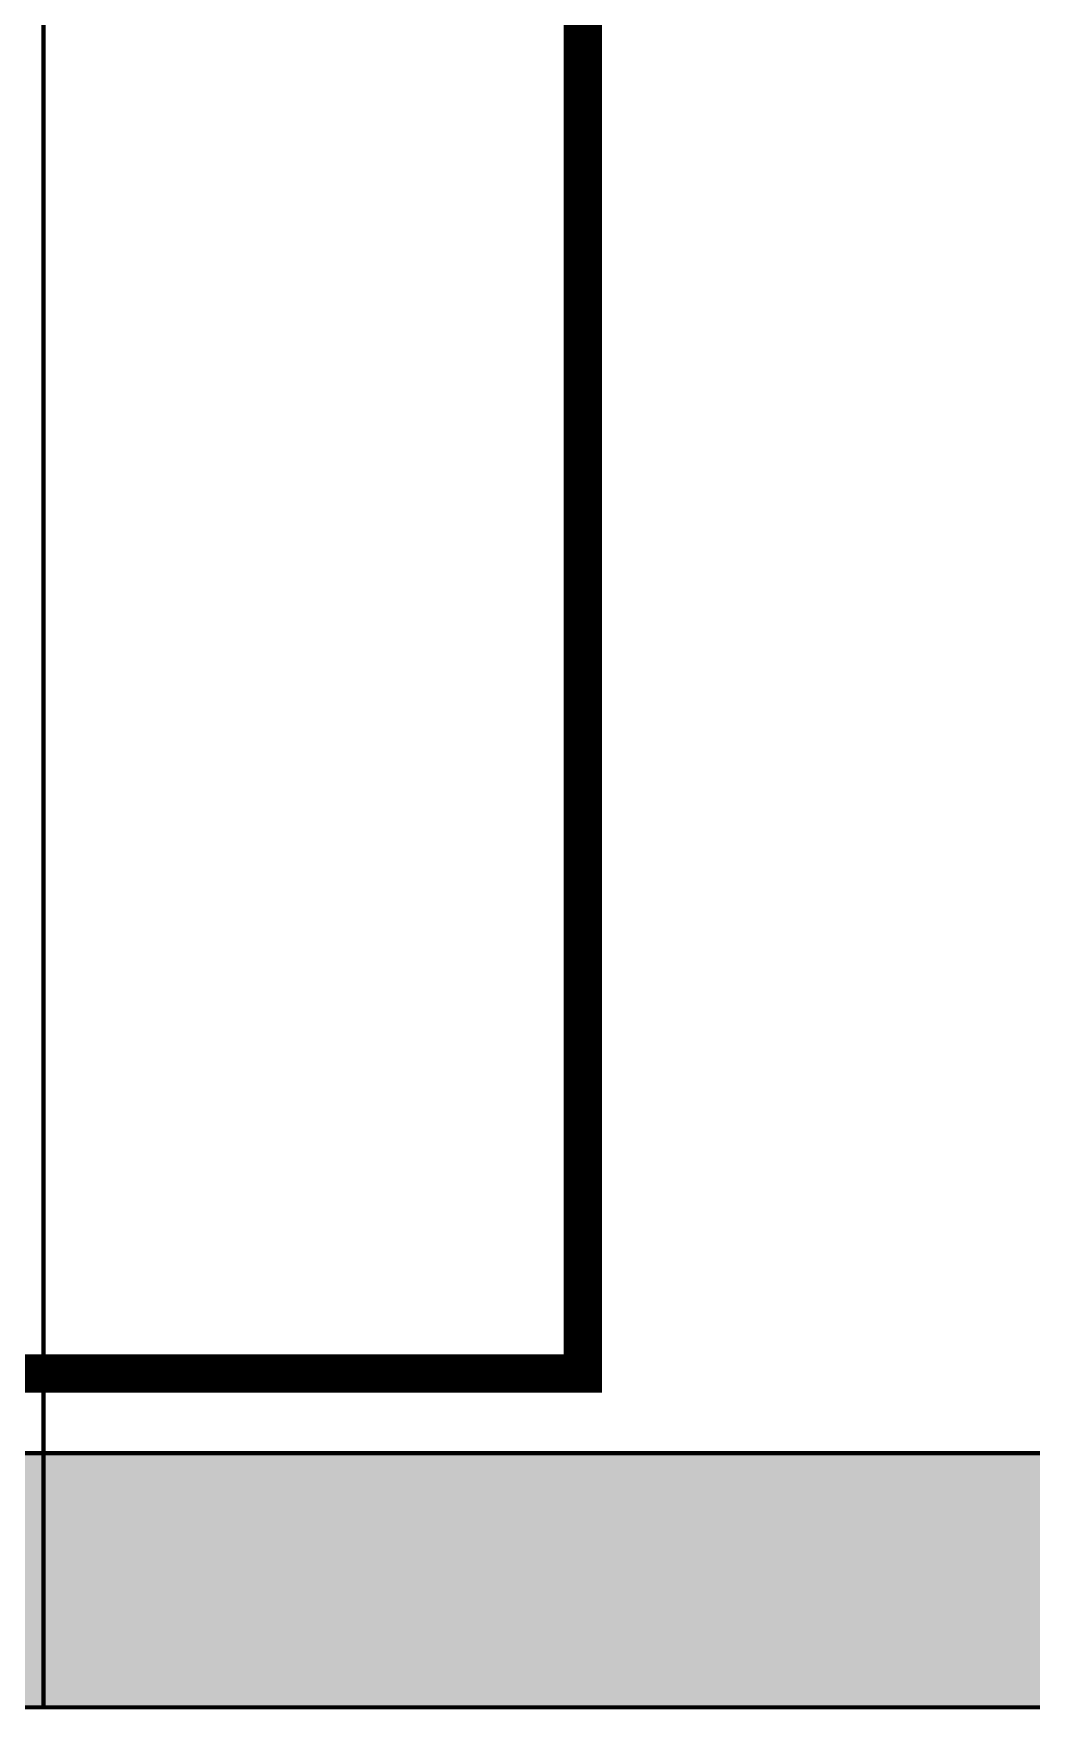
# Model space of a CAD drawing. Header units: millimetres. Extents: x -116965 to 323937, y 291661 to 566926.
# Drawn here: x -47235 to -46843, y 328240 to 328898 of the extents above; entities that cross this region are included whole.
import ezdxf

# ---------------------------------------------------------------- set-up
doc = ezdxf.new("R2010")
doc.units = ezdxf.units.MM
doc.layers.get('0').update_dxf_attribs({"lineweight": 18})
doc.layers.add('C00-00-00', color=7, linetype='Continuous')
doc.layers.add('C34-3A-40', color=7, linetype='Continuous', true_color=0x343a40)
doc.layers.add('C62-64-69', color=7, linetype='Continuous', true_color=0x626469)

msp = doc.modelspace()

# ---------------------------------------------------------------- hatches: boundary and pattern name
at = {"layer": 'C34-3A-40'}
h = msp.add_hatch(color=256, dxfattribs=at)
h.dxf.hatch_style = 2
h.paths.add_polyline_path([(-47931.388048, 328339.849361), (-47231.485758, 328339.849361), (-47231.485758, 328239.863317), (-47931.388048, 328239.863317)])
h = msp.add_hatch(color=256, dxfattribs=at)
h.dxf.hatch_style = 2
h.paths.add_polyline_path([(-47231.485758, 328339.849361), (-46831.541593, 328339.849361), (-46831.541593, 328239.863317), (-47231.485758, 328239.863317)])
at = {"layer": 'C62-64-69'}
h = msp.add_hatch(color=256, dxfattribs=at)
h.dxf.hatch_style = 2
h.paths.add_polyline_path([(-47259.481848, 328330.850618), (-47227.486318, 328330.850618), (-47227.486318, 328323.851592), (-47259.481848, 328323.851592)])
h = msp.add_hatch(color=256, dxfattribs=at)
h.dxf.hatch_style = 2
h.paths.add_polyline_path([(-47231.485758, 328330.850618), (-47199.490223, 328330.850618), (-47199.490223, 328323.851592), (-47231.485758, 328323.851592)])
h = msp.add_hatch(color=256, dxfattribs=at)
h.dxf.hatch_style = 2
h.paths.add_polyline_path([(-47199.490223, 328330.850618), (-47167.494693, 328330.850618), (-47167.494693, 328323.851592), (-47199.490223, 328323.851592)])
h = msp.add_hatch(color=256, dxfattribs=at)
h.dxf.hatch_style = 2
h.paths.add_polyline_path([(-47199.490223, 328330.850618), (-47167.494693, 328330.850618), (-47167.494693, 328323.851592), (-47199.490223, 328323.851592)])
h = msp.add_hatch(color=256, dxfattribs=at)
h.dxf.hatch_style = 2
h.paths.add_polyline_path([(-47167.494693, 328330.850618), (-47135.499158, 328330.850618), (-47135.499158, 328323.851592), (-47167.494693, 328323.851592)])
h = msp.add_hatch(color=256, dxfattribs=at)
h.dxf.hatch_style = 2
h.paths.add_polyline_path([(-47167.494693, 328330.850618), (-47135.499158, 328330.850618), (-47135.499158, 328323.851592), (-47167.494693, 328323.851592)])
h = msp.add_hatch(color=256, dxfattribs=at)
h.dxf.hatch_style = 2
h.paths.add_polyline_path([(-47135.499158, 328330.850618), (-47103.503623, 328330.850618), (-47103.503623, 328323.851592), (-47135.499158, 328323.851592)])
h = msp.add_hatch(color=256, dxfattribs=at)
h.dxf.hatch_style = 2
h.paths.add_polyline_path([(-47103.503623, 328330.850618), (-47071.508093, 328330.850618), (-47071.508093, 328323.851592), (-47103.503623, 328323.851592)])
h = msp.add_hatch(color=256, dxfattribs=at)
h.dxf.hatch_style = 2
h.paths.add_polyline_path([(-47103.503623, 328330.850618), (-47071.508093, 328330.850618), (-47071.508093, 328323.851592), (-47103.503623, 328323.851592)])
h = msp.add_hatch(color=256, dxfattribs=at)
h.dxf.hatch_style = 2
h.paths.add_polyline_path([(-47071.508093, 328330.850618), (-47039.512558, 328330.850618), (-47039.512558, 328323.851592), (-47071.508093, 328323.851592)])
h = msp.add_hatch(color=256, dxfattribs=at)
h.dxf.hatch_style = 2
h.paths.add_polyline_path([(-47071.508093, 328330.850618), (-47039.512558, 328330.850618), (-47039.512558, 328323.851592), (-47071.508093, 328323.851592)])
h = msp.add_hatch(color=256, dxfattribs=at)
h.dxf.hatch_style = 2
h.paths.add_polyline_path([(-47039.512558, 328330.850618), (-47007.517023, 328330.850618), (-47007.517023, 328323.851592), (-47039.512558, 328323.851592)])
h = msp.add_hatch(color=256, dxfattribs=at)
h.dxf.hatch_style = 2
h.paths.add_polyline_path([(-47007.517023, 328330.850618), (-46975.521493, 328330.850618), (-46975.521493, 328323.851592), (-47007.517023, 328323.851592)])
h = msp.add_hatch(color=256, dxfattribs=at)
h.dxf.hatch_style = 2
h.paths.add_polyline_path([(-47007.517023, 328330.850618), (-46975.521493, 328330.850618), (-46975.521493, 328323.851592), (-47007.517023, 328323.851592)])
h = msp.add_hatch(color=256, dxfattribs=at)
h.dxf.hatch_style = 2
h.paths.add_polyline_path([(-46975.521493, 328330.850618), (-46943.525958, 328330.850618), (-46943.525958, 328323.851592), (-46975.521493, 328323.851592)])
h = msp.add_hatch(color=256, dxfattribs=at)
h.dxf.hatch_style = 2
h.paths.add_polyline_path([(-46975.521493, 328330.850618), (-46943.525958, 328330.850618), (-46943.525958, 328323.851592), (-46975.521493, 328323.851592)])
h = msp.add_hatch(color=256, dxfattribs=at)
h.dxf.hatch_style = 2
h.paths.add_polyline_path([(-46943.525958, 328330.850618), (-46911.530423, 328330.850618), (-46911.530423, 328323.851592), (-46943.525958, 328323.851592)])
h = msp.add_hatch(color=256, dxfattribs=at)
h.dxf.hatch_style = 2
h.paths.add_polyline_path([(-46943.525958, 328330.850618), (-46911.530423, 328330.850618), (-46911.530423, 328323.851592), (-46943.525958, 328323.851592)])
h = msp.add_hatch(color=256, dxfattribs=at)
h.dxf.hatch_style = 2
h.paths.add_polyline_path([(-46911.530423, 328330.850618), (-46879.534893, 328330.850618), (-46879.534893, 328323.851592), (-46911.530423, 328323.851592)])
h = msp.add_hatch(color=256, dxfattribs=at)
h.dxf.hatch_style = 2
h.paths.add_polyline_path([(-46911.530423, 328330.850618), (-46879.534893, 328330.850618), (-46879.534893, 328323.851592), (-46911.530423, 328323.851592)])
h = msp.add_hatch(color=256, dxfattribs=at)
h.dxf.hatch_style = 2
h.paths.add_polyline_path([(-46879.534893, 328330.850618), (-46847.539358, 328330.850618), (-46847.539358, 328323.851592), (-46879.534893, 328323.851592)])
h = msp.add_hatch(color=256, dxfattribs=at)
h.dxf.hatch_style = 2
h.paths.add_polyline_path([(-47259.481848, 328323.851592), (-47227.486318, 328323.851592), (-47227.486318, 328321.851874), (-47259.481848, 328321.851874)])
h = msp.add_hatch(color=256, dxfattribs=at)
h.dxf.hatch_style = 2
h.paths.add_polyline_path([(-47259.481848, 328321.851874), (-47227.486318, 328321.851874), (-47227.486318, 328314.852848), (-47259.481848, 328314.852848)])
h = msp.add_hatch(color=256, dxfattribs=at)
h.dxf.hatch_style = 2
h.paths.add_polyline_path([(-47231.485758, 328323.851592), (-47199.490223, 328323.851592), (-47199.490223, 328321.851874), (-47231.485758, 328321.851874)])
h = msp.add_hatch(color=256, dxfattribs=at)
h.dxf.hatch_style = 2
h.paths.add_polyline_path([(-47231.485758, 328321.851874), (-47199.490223, 328321.851874), (-47199.490223, 328314.852848), (-47231.485758, 328314.852848)])
h = msp.add_hatch(color=256, dxfattribs=at)
h.dxf.hatch_style = 2
h.paths.add_polyline_path([(-47199.490223, 328323.851592), (-47167.494693, 328323.851592), (-47167.494693, 328321.851874), (-47199.490223, 328321.851874)])
h = msp.add_hatch(color=256, dxfattribs=at)
h.dxf.hatch_style = 2
h.paths.add_polyline_path([(-47199.490223, 328323.851592), (-47167.494693, 328323.851592), (-47167.494693, 328321.851874), (-47199.490223, 328321.851874)])
h = msp.add_hatch(color=256, dxfattribs=at)
h.dxf.hatch_style = 2
h.paths.add_polyline_path([(-47199.490223, 328321.851874), (-47167.494693, 328321.851874), (-47167.494693, 328314.852848), (-47199.490223, 328314.852848)])
h = msp.add_hatch(color=256, dxfattribs=at)
h.dxf.hatch_style = 2
h.paths.add_polyline_path([(-47199.490223, 328321.851874), (-47167.494693, 328321.851874), (-47167.494693, 328314.852848), (-47199.490223, 328314.852848)])
h = msp.add_hatch(color=256, dxfattribs=at)
h.dxf.hatch_style = 2
h.paths.add_polyline_path([(-47167.494693, 328323.851592), (-47135.499158, 328323.851592), (-47135.499158, 328321.851874), (-47167.494693, 328321.851874)])
h = msp.add_hatch(color=256, dxfattribs=at)
h.dxf.hatch_style = 2
h.paths.add_polyline_path([(-47167.494693, 328323.851592), (-47135.499158, 328323.851592), (-47135.499158, 328321.851874), (-47167.494693, 328321.851874)])
h = msp.add_hatch(color=256, dxfattribs=at)
h.dxf.hatch_style = 2
h.paths.add_polyline_path([(-47167.494693, 328321.851874), (-47135.499158, 328321.851874), (-47135.499158, 328314.852848), (-47167.494693, 328314.852848)])
h = msp.add_hatch(color=256, dxfattribs=at)
h.dxf.hatch_style = 2
h.paths.add_polyline_path([(-47167.494693, 328321.851874), (-47135.499158, 328321.851874), (-47135.499158, 328314.852848), (-47167.494693, 328314.852848)])
h = msp.add_hatch(color=256, dxfattribs=at)
h.dxf.hatch_style = 2
h.paths.add_polyline_path([(-47135.499158, 328323.851592), (-47103.503623, 328323.851592), (-47103.503623, 328321.851874), (-47135.499158, 328321.851874)])
h = msp.add_hatch(color=256, dxfattribs=at)
h.dxf.hatch_style = 2
h.paths.add_polyline_path([(-47135.499158, 328321.851874), (-47103.503623, 328321.851874), (-47103.503623, 328314.852848), (-47135.499158, 328314.852848)])
h = msp.add_hatch(color=256, dxfattribs=at)
h.dxf.hatch_style = 2
h.paths.add_polyline_path([(-47103.503623, 328323.851592), (-47071.508093, 328323.851592), (-47071.508093, 328321.851874), (-47103.503623, 328321.851874)])
h = msp.add_hatch(color=256, dxfattribs=at)
h.dxf.hatch_style = 2
h.paths.add_polyline_path([(-47103.503623, 328323.851592), (-47071.508093, 328323.851592), (-47071.508093, 328321.851874), (-47103.503623, 328321.851874)])
h = msp.add_hatch(color=256, dxfattribs=at)
h.dxf.hatch_style = 2
h.paths.add_polyline_path([(-47103.503623, 328321.851874), (-47071.508093, 328321.851874), (-47071.508093, 328314.852848), (-47103.503623, 328314.852848)])
h = msp.add_hatch(color=256, dxfattribs=at)
h.dxf.hatch_style = 2
h.paths.add_polyline_path([(-47103.503623, 328321.851874), (-47071.508093, 328321.851874), (-47071.508093, 328314.852848), (-47103.503623, 328314.852848)])
h = msp.add_hatch(color=256, dxfattribs=at)
h.dxf.hatch_style = 2
h.paths.add_polyline_path([(-47071.508093, 328323.851592), (-47039.512558, 328323.851592), (-47039.512558, 328321.851874), (-47071.508093, 328321.851874)])
h = msp.add_hatch(color=256, dxfattribs=at)
h.dxf.hatch_style = 2
h.paths.add_polyline_path([(-47071.508093, 328323.851592), (-47039.512558, 328323.851592), (-47039.512558, 328321.851874), (-47071.508093, 328321.851874)])
h = msp.add_hatch(color=256, dxfattribs=at)
h.dxf.hatch_style = 2
h.paths.add_polyline_path([(-47071.508093, 328321.851874), (-47039.512558, 328321.851874), (-47039.512558, 328314.852848), (-47071.508093, 328314.852848)])
h = msp.add_hatch(color=256, dxfattribs=at)
h.dxf.hatch_style = 2
h.paths.add_polyline_path([(-47071.508093, 328321.851874), (-47039.512558, 328321.851874), (-47039.512558, 328314.852848), (-47071.508093, 328314.852848)])
h = msp.add_hatch(color=256, dxfattribs=at)
h.dxf.hatch_style = 2
h.paths.add_polyline_path([(-47039.512558, 328323.851592), (-47007.517023, 328323.851592), (-47007.517023, 328321.851874), (-47039.512558, 328321.851874)])
h = msp.add_hatch(color=256, dxfattribs=at)
h.dxf.hatch_style = 2
h.paths.add_polyline_path([(-47039.512558, 328321.851874), (-47007.517023, 328321.851874), (-47007.517023, 328314.852848), (-47039.512558, 328314.852848)])
h = msp.add_hatch(color=256, dxfattribs=at)
h.dxf.hatch_style = 2
h.paths.add_polyline_path([(-47007.517023, 328323.851592), (-46975.521493, 328323.851592), (-46975.521493, 328321.851874), (-47007.517023, 328321.851874)])
h = msp.add_hatch(color=256, dxfattribs=at)
h.dxf.hatch_style = 2
h.paths.add_polyline_path([(-47007.517023, 328323.851592), (-46975.521493, 328323.851592), (-46975.521493, 328321.851874), (-47007.517023, 328321.851874)])
h = msp.add_hatch(color=256, dxfattribs=at)
h.dxf.hatch_style = 2
h.paths.add_polyline_path([(-47007.517023, 328321.851874), (-46975.521493, 328321.851874), (-46975.521493, 328314.852848), (-47007.517023, 328314.852848)])
h = msp.add_hatch(color=256, dxfattribs=at)
h.dxf.hatch_style = 2
h.paths.add_polyline_path([(-47007.517023, 328321.851874), (-46975.521493, 328321.851874), (-46975.521493, 328314.852848), (-47007.517023, 328314.852848)])
h = msp.add_hatch(color=256, dxfattribs=at)
h.dxf.hatch_style = 2
h.paths.add_polyline_path([(-46975.521493, 328323.851592), (-46943.525958, 328323.851592), (-46943.525958, 328321.851874), (-46975.521493, 328321.851874)])
h = msp.add_hatch(color=256, dxfattribs=at)
h.dxf.hatch_style = 2
h.paths.add_polyline_path([(-46975.521493, 328323.851592), (-46943.525958, 328323.851592), (-46943.525958, 328321.851874), (-46975.521493, 328321.851874)])
h = msp.add_hatch(color=256, dxfattribs=at)
h.dxf.hatch_style = 2
h.paths.add_polyline_path([(-46975.521493, 328321.851874), (-46943.525958, 328321.851874), (-46943.525958, 328314.852848), (-46975.521493, 328314.852848)])
h = msp.add_hatch(color=256, dxfattribs=at)
h.dxf.hatch_style = 2
h.paths.add_polyline_path([(-46975.521493, 328321.851874), (-46943.525958, 328321.851874), (-46943.525958, 328314.852848), (-46975.521493, 328314.852848)])
h = msp.add_hatch(color=256, dxfattribs=at)
h.dxf.hatch_style = 2
h.paths.add_polyline_path([(-46943.525958, 328323.851592), (-46911.530423, 328323.851592), (-46911.530423, 328321.851874), (-46943.525958, 328321.851874)])
h = msp.add_hatch(color=256, dxfattribs=at)
h.dxf.hatch_style = 2
h.paths.add_polyline_path([(-46943.525958, 328323.851592), (-46911.530423, 328323.851592), (-46911.530423, 328321.851874), (-46943.525958, 328321.851874)])
h = msp.add_hatch(color=256, dxfattribs=at)
h.dxf.hatch_style = 2
h.paths.add_polyline_path([(-46943.525958, 328321.851874), (-46911.530423, 328321.851874), (-46911.530423, 328314.852848), (-46943.525958, 328314.852848)])
h = msp.add_hatch(color=256, dxfattribs=at)
h.dxf.hatch_style = 2
h.paths.add_polyline_path([(-46943.525958, 328321.851874), (-46911.530423, 328321.851874), (-46911.530423, 328314.852848), (-46943.525958, 328314.852848)])
h = msp.add_hatch(color=256, dxfattribs=at)
h.dxf.hatch_style = 2
h.paths.add_polyline_path([(-46911.530423, 328323.851592), (-46879.534893, 328323.851592), (-46879.534893, 328321.851874), (-46911.530423, 328321.851874)])
h = msp.add_hatch(color=256, dxfattribs=at)
h.dxf.hatch_style = 2
h.paths.add_polyline_path([(-46911.530423, 328323.851592), (-46879.534893, 328323.851592), (-46879.534893, 328321.851874), (-46911.530423, 328321.851874)])
h = msp.add_hatch(color=256, dxfattribs=at)
h.dxf.hatch_style = 2
h.paths.add_polyline_path([(-46911.530423, 328321.851874), (-46879.534893, 328321.851874), (-46879.534893, 328314.852848), (-46911.530423, 328314.852848)])
h = msp.add_hatch(color=256, dxfattribs=at)
h.dxf.hatch_style = 2
h.paths.add_polyline_path([(-46911.530423, 328321.851874), (-46879.534893, 328321.851874), (-46879.534893, 328314.852848), (-46911.530423, 328314.852848)])
h = msp.add_hatch(color=256, dxfattribs=at)
h.dxf.hatch_style = 2
h.paths.add_polyline_path([(-46879.534893, 328323.851592), (-46847.539358, 328323.851592), (-46847.539358, 328321.851874), (-46879.534893, 328321.851874)])
h = msp.add_hatch(color=256, dxfattribs=at)
h.dxf.hatch_style = 2
h.paths.add_polyline_path([(-46879.534893, 328321.851874), (-46847.539358, 328321.851874), (-46847.539358, 328314.852848), (-46879.534893, 328314.852848)])
h = msp.add_hatch(color=256, dxfattribs=at)
h.dxf.hatch_style = 2
h.paths.add_polyline_path([(-47259.481848, 328314.852848), (-47227.486318, 328314.852848), (-47227.486318, 328312.85313), (-47259.481848, 328312.85313)])
h = msp.add_hatch(color=256, dxfattribs=at)
h.dxf.hatch_style = 2
h.paths.add_polyline_path([(-47259.481848, 328312.85313), (-47227.486318, 328312.85313), (-47227.486318, 328305.854105), (-47259.481848, 328305.854105)])
h = msp.add_hatch(color=256, dxfattribs=at)
h.dxf.hatch_style = 2
h.paths.add_polyline_path([(-47231.485758, 328314.852848), (-47199.490223, 328314.852848), (-47199.490223, 328312.85313), (-47231.485758, 328312.85313)])
h = msp.add_hatch(color=256, dxfattribs=at)
h.dxf.hatch_style = 2
h.paths.add_polyline_path([(-47231.485758, 328312.85313), (-47199.490223, 328312.85313), (-47199.490223, 328305.854105), (-47231.485758, 328305.854105)])
h = msp.add_hatch(color=256, dxfattribs=at)
h.dxf.hatch_style = 2
h.paths.add_polyline_path([(-47199.490223, 328314.852848), (-47167.494693, 328314.852848), (-47167.494693, 328312.85313), (-47199.490223, 328312.85313)])
h = msp.add_hatch(color=256, dxfattribs=at)
h.dxf.hatch_style = 2
h.paths.add_polyline_path([(-47199.490223, 328314.852848), (-47167.494693, 328314.852848), (-47167.494693, 328312.85313), (-47199.490223, 328312.85313)])
h = msp.add_hatch(color=256, dxfattribs=at)
h.dxf.hatch_style = 2
h.paths.add_polyline_path([(-47199.490223, 328312.85313), (-47167.494693, 328312.85313), (-47167.494693, 328305.854105), (-47199.490223, 328305.854105)])
h = msp.add_hatch(color=256, dxfattribs=at)
h.dxf.hatch_style = 2
h.paths.add_polyline_path([(-47199.490223, 328312.85313), (-47167.494693, 328312.85313), (-47167.494693, 328305.854105), (-47199.490223, 328305.854105)])
h = msp.add_hatch(color=256, dxfattribs=at)
h.dxf.hatch_style = 2
h.paths.add_polyline_path([(-47167.494693, 328314.852848), (-47135.499158, 328314.852848), (-47135.499158, 328312.85313), (-47167.494693, 328312.85313)])
h = msp.add_hatch(color=256, dxfattribs=at)
h.dxf.hatch_style = 2
h.paths.add_polyline_path([(-47167.494693, 328314.852848), (-47135.499158, 328314.852848), (-47135.499158, 328312.85313), (-47167.494693, 328312.85313)])
h = msp.add_hatch(color=256, dxfattribs=at)
h.dxf.hatch_style = 2
h.paths.add_polyline_path([(-47167.494693, 328312.85313), (-47135.499158, 328312.85313), (-47135.499158, 328305.854105), (-47167.494693, 328305.854105)])
h = msp.add_hatch(color=256, dxfattribs=at)
h.dxf.hatch_style = 2
h.paths.add_polyline_path([(-47167.494693, 328312.85313), (-47135.499158, 328312.85313), (-47135.499158, 328305.854105), (-47167.494693, 328305.854105)])
h = msp.add_hatch(color=256, dxfattribs=at)
h.dxf.hatch_style = 2
h.paths.add_polyline_path([(-47135.499158, 328314.852848), (-47103.503623, 328314.852848), (-47103.503623, 328312.85313), (-47135.499158, 328312.85313)])
h = msp.add_hatch(color=256, dxfattribs=at)
h.dxf.hatch_style = 2
h.paths.add_polyline_path([(-47135.499158, 328312.85313), (-47103.503623, 328312.85313), (-47103.503623, 328305.854105), (-47135.499158, 328305.854105)])
h = msp.add_hatch(color=256, dxfattribs=at)
h.dxf.hatch_style = 2
h.paths.add_polyline_path([(-47103.503623, 328314.852848), (-47071.508093, 328314.852848), (-47071.508093, 328312.85313), (-47103.503623, 328312.85313)])
h = msp.add_hatch(color=256, dxfattribs=at)
h.dxf.hatch_style = 2
h.paths.add_polyline_path([(-47103.503623, 328314.852848), (-47071.508093, 328314.852848), (-47071.508093, 328312.85313), (-47103.503623, 328312.85313)])
h = msp.add_hatch(color=256, dxfattribs=at)
h.dxf.hatch_style = 2
h.paths.add_polyline_path([(-47103.503623, 328312.85313), (-47071.508093, 328312.85313), (-47071.508093, 328305.854105), (-47103.503623, 328305.854105)])
h = msp.add_hatch(color=256, dxfattribs=at)
h.dxf.hatch_style = 2
h.paths.add_polyline_path([(-47103.503623, 328312.85313), (-47071.508093, 328312.85313), (-47071.508093, 328305.854105), (-47103.503623, 328305.854105)])
h = msp.add_hatch(color=256, dxfattribs=at)
h.dxf.hatch_style = 2
h.paths.add_polyline_path([(-47071.508093, 328314.852848), (-47039.512558, 328314.852848), (-47039.512558, 328312.85313), (-47071.508093, 328312.85313)])
h = msp.add_hatch(color=256, dxfattribs=at)
h.dxf.hatch_style = 2
h.paths.add_polyline_path([(-47071.508093, 328314.852848), (-47039.512558, 328314.852848), (-47039.512558, 328312.85313), (-47071.508093, 328312.85313)])
h = msp.add_hatch(color=256, dxfattribs=at)
h.dxf.hatch_style = 2
h.paths.add_polyline_path([(-47071.508093, 328312.85313), (-47039.512558, 328312.85313), (-47039.512558, 328305.854105), (-47071.508093, 328305.854105)])
h = msp.add_hatch(color=256, dxfattribs=at)
h.dxf.hatch_style = 2
h.paths.add_polyline_path([(-47071.508093, 328312.85313), (-47039.512558, 328312.85313), (-47039.512558, 328305.854105), (-47071.508093, 328305.854105)])
h = msp.add_hatch(color=256, dxfattribs=at)
h.dxf.hatch_style = 2
h.paths.add_polyline_path([(-47039.512558, 328314.852848), (-47007.517023, 328314.852848), (-47007.517023, 328312.85313), (-47039.512558, 328312.85313)])
h = msp.add_hatch(color=256, dxfattribs=at)
h.dxf.hatch_style = 2
h.paths.add_polyline_path([(-47039.512558, 328312.85313), (-47007.517023, 328312.85313), (-47007.517023, 328305.854105), (-47039.512558, 328305.854105)])
h = msp.add_hatch(color=256, dxfattribs=at)
h.dxf.hatch_style = 2
h.paths.add_polyline_path([(-47007.517023, 328314.852848), (-46975.521493, 328314.852848), (-46975.521493, 328312.85313), (-47007.517023, 328312.85313)])
h = msp.add_hatch(color=256, dxfattribs=at)
h.dxf.hatch_style = 2
h.paths.add_polyline_path([(-47007.517023, 328314.852848), (-46975.521493, 328314.852848), (-46975.521493, 328312.85313), (-47007.517023, 328312.85313)])
h = msp.add_hatch(color=256, dxfattribs=at)
h.dxf.hatch_style = 2
h.paths.add_polyline_path([(-47007.517023, 328312.85313), (-46975.521493, 328312.85313), (-46975.521493, 328305.854105), (-47007.517023, 328305.854105)])
h = msp.add_hatch(color=256, dxfattribs=at)
h.dxf.hatch_style = 2
h.paths.add_polyline_path([(-47007.517023, 328312.85313), (-46975.521493, 328312.85313), (-46975.521493, 328305.854105), (-47007.517023, 328305.854105)])
h = msp.add_hatch(color=256, dxfattribs=at)
h.dxf.hatch_style = 2
h.paths.add_polyline_path([(-46975.521493, 328314.852848), (-46943.525958, 328314.852848), (-46943.525958, 328312.85313), (-46975.521493, 328312.85313)])
h = msp.add_hatch(color=256, dxfattribs=at)
h.dxf.hatch_style = 2
h.paths.add_polyline_path([(-46975.521493, 328314.852848), (-46943.525958, 328314.852848), (-46943.525958, 328312.85313), (-46975.521493, 328312.85313)])
h = msp.add_hatch(color=256, dxfattribs=at)
h.dxf.hatch_style = 2
h.paths.add_polyline_path([(-46975.521493, 328312.85313), (-46943.525958, 328312.85313), (-46943.525958, 328305.854105), (-46975.521493, 328305.854105)])
h = msp.add_hatch(color=256, dxfattribs=at)
h.dxf.hatch_style = 2
h.paths.add_polyline_path([(-46975.521493, 328312.85313), (-46943.525958, 328312.85313), (-46943.525958, 328305.854105), (-46975.521493, 328305.854105)])
h = msp.add_hatch(color=256, dxfattribs=at)
h.dxf.hatch_style = 2
h.paths.add_polyline_path([(-46943.525958, 328314.852848), (-46911.530423, 328314.852848), (-46911.530423, 328312.85313), (-46943.525958, 328312.85313)])
h = msp.add_hatch(color=256, dxfattribs=at)
h.dxf.hatch_style = 2
h.paths.add_polyline_path([(-46943.525958, 328314.852848), (-46911.530423, 328314.852848), (-46911.530423, 328312.85313), (-46943.525958, 328312.85313)])
h = msp.add_hatch(color=256, dxfattribs=at)
h.dxf.hatch_style = 2
h.paths.add_polyline_path([(-46943.525958, 328312.85313), (-46911.530423, 328312.85313), (-46911.530423, 328305.854105), (-46943.525958, 328305.854105)])
h = msp.add_hatch(color=256, dxfattribs=at)
h.dxf.hatch_style = 2
h.paths.add_polyline_path([(-46943.525958, 328312.85313), (-46911.530423, 328312.85313), (-46911.530423, 328305.854105), (-46943.525958, 328305.854105)])
h = msp.add_hatch(color=256, dxfattribs=at)
h.dxf.hatch_style = 2
h.paths.add_polyline_path([(-46911.530423, 328314.852848), (-46879.534893, 328314.852848), (-46879.534893, 328312.85313), (-46911.530423, 328312.85313)])
h = msp.add_hatch(color=256, dxfattribs=at)
h.dxf.hatch_style = 2
h.paths.add_polyline_path([(-46911.530423, 328314.852848), (-46879.534893, 328314.852848), (-46879.534893, 328312.85313), (-46911.530423, 328312.85313)])
h = msp.add_hatch(color=256, dxfattribs=at)
h.dxf.hatch_style = 2
h.paths.add_polyline_path([(-46911.530423, 328312.85313), (-46879.534893, 328312.85313), (-46879.534893, 328305.854105), (-46911.530423, 328305.854105)])
h = msp.add_hatch(color=256, dxfattribs=at)
h.dxf.hatch_style = 2
h.paths.add_polyline_path([(-46911.530423, 328312.85313), (-46879.534893, 328312.85313), (-46879.534893, 328305.854105), (-46911.530423, 328305.854105)])
h = msp.add_hatch(color=256, dxfattribs=at)
h.dxf.hatch_style = 2
h.paths.add_polyline_path([(-46879.534893, 328314.852848), (-46847.539358, 328314.852848), (-46847.539358, 328312.85313), (-46879.534893, 328312.85313)])
h = msp.add_hatch(color=256, dxfattribs=at)
h.dxf.hatch_style = 2
h.paths.add_polyline_path([(-46879.534893, 328312.85313), (-46847.539358, 328312.85313), (-46847.539358, 328305.854105), (-46879.534893, 328305.854105)])
h = msp.add_hatch(color=256, dxfattribs=at)
h.dxf.hatch_style = 2
h.paths.add_polyline_path([(-47259.481848, 328305.854105), (-47227.486318, 328305.854105), (-47227.486318, 328303.854386), (-47259.481848, 328303.854386)])
h = msp.add_hatch(color=256, dxfattribs=at)
h.dxf.hatch_style = 2
h.paths.add_polyline_path([(-47259.481848, 328303.854386), (-47227.486318, 328303.854386), (-47227.486318, 328296.855361), (-47259.481848, 328296.855361)])
h = msp.add_hatch(color=256, dxfattribs=at)
h.dxf.hatch_style = 2
h.paths.add_polyline_path([(-47231.485758, 328305.854105), (-47199.490223, 328305.854105), (-47199.490223, 328303.854386), (-47231.485758, 328303.854386)])
h = msp.add_hatch(color=256, dxfattribs=at)
h.dxf.hatch_style = 2
h.paths.add_polyline_path([(-47231.485758, 328303.854386), (-47199.490223, 328303.854386), (-47199.490223, 328296.855361), (-47231.485758, 328296.855361)])
h = msp.add_hatch(color=256, dxfattribs=at)
h.dxf.hatch_style = 2
h.paths.add_polyline_path([(-47199.490223, 328305.854105), (-47167.494693, 328305.854105), (-47167.494693, 328303.854386), (-47199.490223, 328303.854386)])
h = msp.add_hatch(color=256, dxfattribs=at)
h.dxf.hatch_style = 2
h.paths.add_polyline_path([(-47199.490223, 328305.854105), (-47167.494693, 328305.854105), (-47167.494693, 328303.854386), (-47199.490223, 328303.854386)])
h = msp.add_hatch(color=256, dxfattribs=at)
h.dxf.hatch_style = 2
h.paths.add_polyline_path([(-47199.490223, 328303.854386), (-47167.494693, 328303.854386), (-47167.494693, 328296.855361), (-47199.490223, 328296.855361)])
h = msp.add_hatch(color=256, dxfattribs=at)
h.dxf.hatch_style = 2
h.paths.add_polyline_path([(-47199.490223, 328303.854386), (-47167.494693, 328303.854386), (-47167.494693, 328296.855361), (-47199.490223, 328296.855361)])
h = msp.add_hatch(color=256, dxfattribs=at)
h.dxf.hatch_style = 2
h.paths.add_polyline_path([(-47167.494693, 328305.854105), (-47135.499158, 328305.854105), (-47135.499158, 328303.854386), (-47167.494693, 328303.854386)])
h = msp.add_hatch(color=256, dxfattribs=at)
h.dxf.hatch_style = 2
h.paths.add_polyline_path([(-47167.494693, 328305.854105), (-47135.499158, 328305.854105), (-47135.499158, 328303.854386), (-47167.494693, 328303.854386)])
h = msp.add_hatch(color=256, dxfattribs=at)
h.dxf.hatch_style = 2
h.paths.add_polyline_path([(-47167.494693, 328303.854386), (-47135.499158, 328303.854386), (-47135.499158, 328296.855361), (-47167.494693, 328296.855361)])
h = msp.add_hatch(color=256, dxfattribs=at)
h.dxf.hatch_style = 2
h.paths.add_polyline_path([(-47167.494693, 328303.854386), (-47135.499158, 328303.854386), (-47135.499158, 328296.855361), (-47167.494693, 328296.855361)])
h = msp.add_hatch(color=256, dxfattribs=at)
h.dxf.hatch_style = 2
h.paths.add_polyline_path([(-47135.499158, 328305.854105), (-47103.503623, 328305.854105), (-47103.503623, 328303.854386), (-47135.499158, 328303.854386)])
h = msp.add_hatch(color=256, dxfattribs=at)
h.dxf.hatch_style = 2
h.paths.add_polyline_path([(-47135.499158, 328303.854386), (-47103.503623, 328303.854386), (-47103.503623, 328296.855361), (-47135.499158, 328296.855361)])
h = msp.add_hatch(color=256, dxfattribs=at)
h.dxf.hatch_style = 2
h.paths.add_polyline_path([(-47103.503623, 328305.854105), (-47071.508093, 328305.854105), (-47071.508093, 328303.854386), (-47103.503623, 328303.854386)])
h = msp.add_hatch(color=256, dxfattribs=at)
h.dxf.hatch_style = 2
h.paths.add_polyline_path([(-47103.503623, 328305.854105), (-47071.508093, 328305.854105), (-47071.508093, 328303.854386), (-47103.503623, 328303.854386)])
h = msp.add_hatch(color=256, dxfattribs=at)
h.dxf.hatch_style = 2
h.paths.add_polyline_path([(-47103.503623, 328303.854386), (-47071.508093, 328303.854386), (-47071.508093, 328296.855361), (-47103.503623, 328296.855361)])
h = msp.add_hatch(color=256, dxfattribs=at)
h.dxf.hatch_style = 2
h.paths.add_polyline_path([(-47103.503623, 328303.854386), (-47071.508093, 328303.854386), (-47071.508093, 328296.855361), (-47103.503623, 328296.855361)])
h = msp.add_hatch(color=256, dxfattribs=at)
h.dxf.hatch_style = 2
h.paths.add_polyline_path([(-47071.508093, 328305.854105), (-47039.512558, 328305.854105), (-47039.512558, 328303.854386), (-47071.508093, 328303.854386)])
h = msp.add_hatch(color=256, dxfattribs=at)
h.dxf.hatch_style = 2
h.paths.add_polyline_path([(-47071.508093, 328305.854105), (-47039.512558, 328305.854105), (-47039.512558, 328303.854386), (-47071.508093, 328303.854386)])
h = msp.add_hatch(color=256, dxfattribs=at)
h.dxf.hatch_style = 2
h.paths.add_polyline_path([(-47071.508093, 328303.854386), (-47039.512558, 328303.854386), (-47039.512558, 328296.855361), (-47071.508093, 328296.855361)])
h = msp.add_hatch(color=256, dxfattribs=at)
h.dxf.hatch_style = 2
h.paths.add_polyline_path([(-47071.508093, 328303.854386), (-47039.512558, 328303.854386), (-47039.512558, 328296.855361), (-47071.508093, 328296.855361)])
h = msp.add_hatch(color=256, dxfattribs=at)
h.dxf.hatch_style = 2
h.paths.add_polyline_path([(-47039.512558, 328305.854105), (-47007.517023, 328305.854105), (-47007.517023, 328303.854386), (-47039.512558, 328303.854386)])
h = msp.add_hatch(color=256, dxfattribs=at)
h.dxf.hatch_style = 2
h.paths.add_polyline_path([(-47039.512558, 328303.854386), (-47007.517023, 328303.854386), (-47007.517023, 328296.855361), (-47039.512558, 328296.855361)])
h = msp.add_hatch(color=256, dxfattribs=at)
h.dxf.hatch_style = 2
h.paths.add_polyline_path([(-47007.517023, 328305.854105), (-46975.521493, 328305.854105), (-46975.521493, 328303.854386), (-47007.517023, 328303.854386)])
h = msp.add_hatch(color=256, dxfattribs=at)
h.dxf.hatch_style = 2
h.paths.add_polyline_path([(-47007.517023, 328305.854105), (-46975.521493, 328305.854105), (-46975.521493, 328303.854386), (-47007.517023, 328303.854386)])
h = msp.add_hatch(color=256, dxfattribs=at)
h.dxf.hatch_style = 2
h.paths.add_polyline_path([(-47007.517023, 328303.854386), (-46975.521493, 328303.854386), (-46975.521493, 328296.855361), (-47007.517023, 328296.855361)])
h = msp.add_hatch(color=256, dxfattribs=at)
h.dxf.hatch_style = 2
h.paths.add_polyline_path([(-47007.517023, 328303.854386), (-46975.521493, 328303.854386), (-46975.521493, 328296.855361), (-47007.517023, 328296.855361)])
h = msp.add_hatch(color=256, dxfattribs=at)
h.dxf.hatch_style = 2
h.paths.add_polyline_path([(-46975.521493, 328305.854105), (-46943.525958, 328305.854105), (-46943.525958, 328303.854386), (-46975.521493, 328303.854386)])
h = msp.add_hatch(color=256, dxfattribs=at)
h.dxf.hatch_style = 2
h.paths.add_polyline_path([(-46975.521493, 328305.854105), (-46943.525958, 328305.854105), (-46943.525958, 328303.854386), (-46975.521493, 328303.854386)])
h = msp.add_hatch(color=256, dxfattribs=at)
h.dxf.hatch_style = 2
h.paths.add_polyline_path([(-46975.521493, 328303.854386), (-46943.525958, 328303.854386), (-46943.525958, 328296.855361), (-46975.521493, 328296.855361)])
h = msp.add_hatch(color=256, dxfattribs=at)
h.dxf.hatch_style = 2
h.paths.add_polyline_path([(-46975.521493, 328303.854386), (-46943.525958, 328303.854386), (-46943.525958, 328296.855361), (-46975.521493, 328296.855361)])
h = msp.add_hatch(color=256, dxfattribs=at)
h.dxf.hatch_style = 2
h.paths.add_polyline_path([(-46943.525958, 328305.854105), (-46911.530423, 328305.854105), (-46911.530423, 328303.854386), (-46943.525958, 328303.854386)])
h = msp.add_hatch(color=256, dxfattribs=at)
h.dxf.hatch_style = 2
h.paths.add_polyline_path([(-46943.525958, 328305.854105), (-46911.530423, 328305.854105), (-46911.530423, 328303.854386), (-46943.525958, 328303.854386)])
h = msp.add_hatch(color=256, dxfattribs=at)
h.dxf.hatch_style = 2
h.paths.add_polyline_path([(-46943.525958, 328303.854386), (-46911.530423, 328303.854386), (-46911.530423, 328296.855361), (-46943.525958, 328296.855361)])
h = msp.add_hatch(color=256, dxfattribs=at)
h.dxf.hatch_style = 2
h.paths.add_polyline_path([(-46943.525958, 328303.854386), (-46911.530423, 328303.854386), (-46911.530423, 328296.855361), (-46943.525958, 328296.855361)])
h = msp.add_hatch(color=256, dxfattribs=at)
h.dxf.hatch_style = 2
h.paths.add_polyline_path([(-46911.530423, 328305.854105), (-46879.534893, 328305.854105), (-46879.534893, 328303.854386), (-46911.530423, 328303.854386)])
h = msp.add_hatch(color=256, dxfattribs=at)
h.dxf.hatch_style = 2
h.paths.add_polyline_path([(-46911.530423, 328305.854105), (-46879.534893, 328305.854105), (-46879.534893, 328303.854386), (-46911.530423, 328303.854386)])
h = msp.add_hatch(color=256, dxfattribs=at)
h.dxf.hatch_style = 2
h.paths.add_polyline_path([(-46911.530423, 328303.854386), (-46879.534893, 328303.854386), (-46879.534893, 328296.855361), (-46911.530423, 328296.855361)])
h = msp.add_hatch(color=256, dxfattribs=at)
h.dxf.hatch_style = 2
h.paths.add_polyline_path([(-46911.530423, 328303.854386), (-46879.534893, 328303.854386), (-46879.534893, 328296.855361), (-46911.530423, 328296.855361)])
h = msp.add_hatch(color=256, dxfattribs=at)
h.dxf.hatch_style = 2
h.paths.add_polyline_path([(-46879.534893, 328305.854105), (-46847.539358, 328305.854105), (-46847.539358, 328303.854386), (-46879.534893, 328303.854386)])
h = msp.add_hatch(color=256, dxfattribs=at)
h.dxf.hatch_style = 2
h.paths.add_polyline_path([(-46879.534893, 328303.854386), (-46847.539358, 328303.854386), (-46847.539358, 328296.855361), (-46879.534893, 328296.855361)])
h = msp.add_hatch(color=256, dxfattribs=at)
h.dxf.hatch_style = 2
h.paths.add_polyline_path([(-47259.481848, 328296.855361), (-47227.486318, 328296.855361), (-47227.486318, 328294.855643), (-47259.481848, 328294.855643)])
h = msp.add_hatch(color=256, dxfattribs=at)
h.dxf.hatch_style = 2
h.paths.add_polyline_path([(-47259.481848, 328294.855643), (-47227.486318, 328294.855643), (-47227.486318, 328287.856617), (-47259.481848, 328287.856617)])
h = msp.add_hatch(color=256, dxfattribs=at)
h.dxf.hatch_style = 2
h.paths.add_polyline_path([(-47231.485758, 328296.855361), (-47199.490223, 328296.855361), (-47199.490223, 328294.855643), (-47231.485758, 328294.855643)])
h = msp.add_hatch(color=256, dxfattribs=at)
h.dxf.hatch_style = 2
h.paths.add_polyline_path([(-47231.485758, 328294.855643), (-47199.490223, 328294.855643), (-47199.490223, 328287.856617), (-47231.485758, 328287.856617)])
h = msp.add_hatch(color=256, dxfattribs=at)
h.dxf.hatch_style = 2
h.paths.add_polyline_path([(-47199.490223, 328296.855361), (-47167.494693, 328296.855361), (-47167.494693, 328294.855643), (-47199.490223, 328294.855643)])
h = msp.add_hatch(color=256, dxfattribs=at)
h.dxf.hatch_style = 2
h.paths.add_polyline_path([(-47199.490223, 328296.855361), (-47167.494693, 328296.855361), (-47167.494693, 328294.855643), (-47199.490223, 328294.855643)])
h = msp.add_hatch(color=256, dxfattribs=at)
h.dxf.hatch_style = 2
h.paths.add_polyline_path([(-47199.490223, 328294.855643), (-47167.494693, 328294.855643), (-47167.494693, 328287.856617), (-47199.490223, 328287.856617)])
h = msp.add_hatch(color=256, dxfattribs=at)
h.dxf.hatch_style = 2
h.paths.add_polyline_path([(-47199.490223, 328294.855643), (-47167.494693, 328294.855643), (-47167.494693, 328287.856617), (-47199.490223, 328287.856617)])
h = msp.add_hatch(color=256, dxfattribs=at)
h.dxf.hatch_style = 2
h.paths.add_polyline_path([(-47167.494693, 328296.855361), (-47135.499158, 328296.855361), (-47135.499158, 328294.855643), (-47167.494693, 328294.855643)])
h = msp.add_hatch(color=256, dxfattribs=at)
h.dxf.hatch_style = 2
h.paths.add_polyline_path([(-47167.494693, 328296.855361), (-47135.499158, 328296.855361), (-47135.499158, 328294.855643), (-47167.494693, 328294.855643)])
h = msp.add_hatch(color=256, dxfattribs=at)
h.dxf.hatch_style = 2
h.paths.add_polyline_path([(-47167.494693, 328294.855643), (-47135.499158, 328294.855643), (-47135.499158, 328287.856617), (-47167.494693, 328287.856617)])
h = msp.add_hatch(color=256, dxfattribs=at)
h.dxf.hatch_style = 2
h.paths.add_polyline_path([(-47167.494693, 328294.855643), (-47135.499158, 328294.855643), (-47135.499158, 328287.856617), (-47167.494693, 328287.856617)])
h = msp.add_hatch(color=256, dxfattribs=at)
h.dxf.hatch_style = 2
h.paths.add_polyline_path([(-47135.499158, 328296.855361), (-47103.503623, 328296.855361), (-47103.503623, 328294.855643), (-47135.499158, 328294.855643)])
h = msp.add_hatch(color=256, dxfattribs=at)
h.dxf.hatch_style = 2
h.paths.add_polyline_path([(-47135.499158, 328294.855643), (-47103.503623, 328294.855643), (-47103.503623, 328287.856617), (-47135.499158, 328287.856617)])
h = msp.add_hatch(color=256, dxfattribs=at)
h.dxf.hatch_style = 2
h.paths.add_polyline_path([(-47103.503623, 328296.855361), (-47071.508093, 328296.855361), (-47071.508093, 328294.855643), (-47103.503623, 328294.855643)])
h = msp.add_hatch(color=256, dxfattribs=at)
h.dxf.hatch_style = 2
h.paths.add_polyline_path([(-47103.503623, 328296.855361), (-47071.508093, 328296.855361), (-47071.508093, 328294.855643), (-47103.503623, 328294.855643)])
h = msp.add_hatch(color=256, dxfattribs=at)
h.dxf.hatch_style = 2
h.paths.add_polyline_path([(-47103.503623, 328294.855643), (-47071.508093, 328294.855643), (-47071.508093, 328287.856617), (-47103.503623, 328287.856617)])
h = msp.add_hatch(color=256, dxfattribs=at)
h.dxf.hatch_style = 2
h.paths.add_polyline_path([(-47103.503623, 328294.855643), (-47071.508093, 328294.855643), (-47071.508093, 328287.856617), (-47103.503623, 328287.856617)])
h = msp.add_hatch(color=256, dxfattribs=at)
h.dxf.hatch_style = 2
h.paths.add_polyline_path([(-47071.508093, 328296.855361), (-47039.512558, 328296.855361), (-47039.512558, 328294.855643), (-47071.508093, 328294.855643)])
h = msp.add_hatch(color=256, dxfattribs=at)
h.dxf.hatch_style = 2
h.paths.add_polyline_path([(-47071.508093, 328296.855361), (-47039.512558, 328296.855361), (-47039.512558, 328294.855643), (-47071.508093, 328294.855643)])
h = msp.add_hatch(color=256, dxfattribs=at)
h.dxf.hatch_style = 2
h.paths.add_polyline_path([(-47071.508093, 328294.855643), (-47039.512558, 328294.855643), (-47039.512558, 328287.856617), (-47071.508093, 328287.856617)])
h = msp.add_hatch(color=256, dxfattribs=at)
h.dxf.hatch_style = 2
h.paths.add_polyline_path([(-47071.508093, 328294.855643), (-47039.512558, 328294.855643), (-47039.512558, 328287.856617), (-47071.508093, 328287.856617)])
h = msp.add_hatch(color=256, dxfattribs=at)
h.dxf.hatch_style = 2
h.paths.add_polyline_path([(-47039.512558, 328296.855361), (-47007.517023, 328296.855361), (-47007.517023, 328294.855643), (-47039.512558, 328294.855643)])
h = msp.add_hatch(color=256, dxfattribs=at)
h.dxf.hatch_style = 2
h.paths.add_polyline_path([(-47039.512558, 328294.855643), (-47007.517023, 328294.855643), (-47007.517023, 328287.856617), (-47039.512558, 328287.856617)])
h = msp.add_hatch(color=256, dxfattribs=at)
h.dxf.hatch_style = 2
h.paths.add_polyline_path([(-47007.517023, 328296.855361), (-46975.521493, 328296.855361), (-46975.521493, 328294.855643), (-47007.517023, 328294.855643)])
h = msp.add_hatch(color=256, dxfattribs=at)
h.dxf.hatch_style = 2
h.paths.add_polyline_path([(-47007.517023, 328296.855361), (-46975.521493, 328296.855361), (-46975.521493, 328294.855643), (-47007.517023, 328294.855643)])
h = msp.add_hatch(color=256, dxfattribs=at)
h.dxf.hatch_style = 2
h.paths.add_polyline_path([(-47007.517023, 328294.855643), (-46975.521493, 328294.855643), (-46975.521493, 328287.856617), (-47007.517023, 328287.856617)])
h = msp.add_hatch(color=256, dxfattribs=at)
h.dxf.hatch_style = 2
h.paths.add_polyline_path([(-47007.517023, 328294.855643), (-46975.521493, 328294.855643), (-46975.521493, 328287.856617), (-47007.517023, 328287.856617)])
h = msp.add_hatch(color=256, dxfattribs=at)
h.dxf.hatch_style = 2
h.paths.add_polyline_path([(-46975.521493, 328296.855361), (-46943.525958, 328296.855361), (-46943.525958, 328294.855643), (-46975.521493, 328294.855643)])
h = msp.add_hatch(color=256, dxfattribs=at)
h.dxf.hatch_style = 2
h.paths.add_polyline_path([(-46975.521493, 328296.855361), (-46943.525958, 328296.855361), (-46943.525958, 328294.855643), (-46975.521493, 328294.855643)])
h = msp.add_hatch(color=256, dxfattribs=at)
h.dxf.hatch_style = 2
h.paths.add_polyline_path([(-46975.521493, 328294.855643), (-46943.525958, 328294.855643), (-46943.525958, 328287.856617), (-46975.521493, 328287.856617)])
h = msp.add_hatch(color=256, dxfattribs=at)
h.dxf.hatch_style = 2
h.paths.add_polyline_path([(-46975.521493, 328294.855643), (-46943.525958, 328294.855643), (-46943.525958, 328287.856617), (-46975.521493, 328287.856617)])
h = msp.add_hatch(color=256, dxfattribs=at)
h.dxf.hatch_style = 2
h.paths.add_polyline_path([(-46943.525958, 328296.855361), (-46911.530423, 328296.855361), (-46911.530423, 328294.855643), (-46943.525958, 328294.855643)])
h = msp.add_hatch(color=256, dxfattribs=at)
h.dxf.hatch_style = 2
h.paths.add_polyline_path([(-46943.525958, 328296.855361), (-46911.530423, 328296.855361), (-46911.530423, 328294.855643), (-46943.525958, 328294.855643)])
h = msp.add_hatch(color=256, dxfattribs=at)
h.dxf.hatch_style = 2
h.paths.add_polyline_path([(-46943.525958, 328294.855643), (-46911.530423, 328294.855643), (-46911.530423, 328287.856617), (-46943.525958, 328287.856617)])
h = msp.add_hatch(color=256, dxfattribs=at)
h.dxf.hatch_style = 2
h.paths.add_polyline_path([(-46943.525958, 328294.855643), (-46911.530423, 328294.855643), (-46911.530423, 328287.856617), (-46943.525958, 328287.856617)])
h = msp.add_hatch(color=256, dxfattribs=at)
h.dxf.hatch_style = 2
h.paths.add_polyline_path([(-46911.530423, 328296.855361), (-46879.534893, 328296.855361), (-46879.534893, 328294.855643), (-46911.530423, 328294.855643)])
h = msp.add_hatch(color=256, dxfattribs=at)
h.dxf.hatch_style = 2
h.paths.add_polyline_path([(-46911.530423, 328296.855361), (-46879.534893, 328296.855361), (-46879.534893, 328294.855643), (-46911.530423, 328294.855643)])
h = msp.add_hatch(color=256, dxfattribs=at)
h.dxf.hatch_style = 2
h.paths.add_polyline_path([(-46911.530423, 328294.855643), (-46879.534893, 328294.855643), (-46879.534893, 328287.856617), (-46911.530423, 328287.856617)])
h = msp.add_hatch(color=256, dxfattribs=at)
h.dxf.hatch_style = 2
h.paths.add_polyline_path([(-46911.530423, 328294.855643), (-46879.534893, 328294.855643), (-46879.534893, 328287.856617), (-46911.530423, 328287.856617)])
h = msp.add_hatch(color=256, dxfattribs=at)
h.dxf.hatch_style = 2
h.paths.add_polyline_path([(-46879.534893, 328296.855361), (-46847.539358, 328296.855361), (-46847.539358, 328294.855643), (-46879.534893, 328294.855643)])
h = msp.add_hatch(color=256, dxfattribs=at)
h.dxf.hatch_style = 2
h.paths.add_polyline_path([(-46879.534893, 328294.855643), (-46847.539358, 328294.855643), (-46847.539358, 328287.856617), (-46879.534893, 328287.856617)])
h = msp.add_hatch(color=256, dxfattribs=at)
h.dxf.hatch_style = 2
h.paths.add_polyline_path([(-47259.481848, 328287.856617), (-47227.486318, 328287.856617), (-47227.486318, 328285.856899), (-47259.481848, 328285.856899)])
h = msp.add_hatch(color=256, dxfattribs=at)
h.dxf.hatch_style = 2
h.paths.add_polyline_path([(-47231.485758, 328287.856617), (-47199.490223, 328287.856617), (-47199.490223, 328285.856899), (-47231.485758, 328285.856899)])
h = msp.add_hatch(color=256, dxfattribs=at)
h.dxf.hatch_style = 2
h.paths.add_polyline_path([(-47199.490223, 328287.856617), (-47167.494693, 328287.856617), (-47167.494693, 328285.856899), (-47199.490223, 328285.856899)])
h = msp.add_hatch(color=256, dxfattribs=at)
h.dxf.hatch_style = 2
h.paths.add_polyline_path([(-47199.490223, 328287.856617), (-47167.494693, 328287.856617), (-47167.494693, 328285.856899), (-47199.490223, 328285.856899)])
h = msp.add_hatch(color=256, dxfattribs=at)
h.dxf.hatch_style = 2
h.paths.add_polyline_path([(-47167.494693, 328287.856617), (-47135.499158, 328287.856617), (-47135.499158, 328285.856899), (-47167.494693, 328285.856899)])
h = msp.add_hatch(color=256, dxfattribs=at)
h.dxf.hatch_style = 2
h.paths.add_polyline_path([(-47167.494693, 328287.856617), (-47135.499158, 328287.856617), (-47135.499158, 328285.856899), (-47167.494693, 328285.856899)])
h = msp.add_hatch(color=256, dxfattribs=at)
h.dxf.hatch_style = 2
h.paths.add_polyline_path([(-47135.499158, 328287.856617), (-47103.503623, 328287.856617), (-47103.503623, 328285.856899), (-47135.499158, 328285.856899)])
h = msp.add_hatch(color=256, dxfattribs=at)
h.dxf.hatch_style = 2
h.paths.add_polyline_path([(-47103.503623, 328287.856617), (-47071.508093, 328287.856617), (-47071.508093, 328285.856899), (-47103.503623, 328285.856899)])
h = msp.add_hatch(color=256, dxfattribs=at)
h.dxf.hatch_style = 2
h.paths.add_polyline_path([(-47103.503623, 328287.856617), (-47071.508093, 328287.856617), (-47071.508093, 328285.856899), (-47103.503623, 328285.856899)])
h = msp.add_hatch(color=256, dxfattribs=at)
h.dxf.hatch_style = 2
h.paths.add_polyline_path([(-47071.508093, 328287.856617), (-47039.512558, 328287.856617), (-47039.512558, 328285.856899), (-47071.508093, 328285.856899)])
h = msp.add_hatch(color=256, dxfattribs=at)
h.dxf.hatch_style = 2
h.paths.add_polyline_path([(-47071.508093, 328287.856617), (-47039.512558, 328287.856617), (-47039.512558, 328285.856899), (-47071.508093, 328285.856899)])
h = msp.add_hatch(color=256, dxfattribs=at)
h.dxf.hatch_style = 2
h.paths.add_polyline_path([(-47039.512558, 328287.856617), (-47007.517023, 328287.856617), (-47007.517023, 328285.856899), (-47039.512558, 328285.856899)])
h = msp.add_hatch(color=256, dxfattribs=at)
h.dxf.hatch_style = 2
h.paths.add_polyline_path([(-47007.517023, 328287.856617), (-46975.521493, 328287.856617), (-46975.521493, 328285.856899), (-47007.517023, 328285.856899)])
h = msp.add_hatch(color=256, dxfattribs=at)
h.dxf.hatch_style = 2
h.paths.add_polyline_path([(-47007.517023, 328287.856617), (-46975.521493, 328287.856617), (-46975.521493, 328285.856899), (-47007.517023, 328285.856899)])
h = msp.add_hatch(color=256, dxfattribs=at)
h.dxf.hatch_style = 2
h.paths.add_polyline_path([(-46975.521493, 328287.856617), (-46943.525958, 328287.856617), (-46943.525958, 328285.856899), (-46975.521493, 328285.856899)])
h = msp.add_hatch(color=256, dxfattribs=at)
h.dxf.hatch_style = 2
h.paths.add_polyline_path([(-46975.521493, 328287.856617), (-46943.525958, 328287.856617), (-46943.525958, 328285.856899), (-46975.521493, 328285.856899)])
h = msp.add_hatch(color=256, dxfattribs=at)
h.dxf.hatch_style = 2
h.paths.add_polyline_path([(-46943.525958, 328287.856617), (-46911.530423, 328287.856617), (-46911.530423, 328285.856899), (-46943.525958, 328285.856899)])
h = msp.add_hatch(color=256, dxfattribs=at)
h.dxf.hatch_style = 2
h.paths.add_polyline_path([(-46943.525958, 328287.856617), (-46911.530423, 328287.856617), (-46911.530423, 328285.856899), (-46943.525958, 328285.856899)])
h = msp.add_hatch(color=256, dxfattribs=at)
h.dxf.hatch_style = 2
h.paths.add_polyline_path([(-46911.530423, 328287.856617), (-46879.534893, 328287.856617), (-46879.534893, 328285.856899), (-46911.530423, 328285.856899)])
h = msp.add_hatch(color=256, dxfattribs=at)
h.dxf.hatch_style = 2
h.paths.add_polyline_path([(-46911.530423, 328287.856617), (-46879.534893, 328287.856617), (-46879.534893, 328285.856899), (-46911.530423, 328285.856899)])
h = msp.add_hatch(color=256, dxfattribs=at)
h.dxf.hatch_style = 2
h.paths.add_polyline_path([(-46879.534893, 328287.856617), (-46847.539358, 328287.856617), (-46847.539358, 328285.856899), (-46879.534893, 328285.856899)])

# ---------------------------------------------------------------- linework, layer by layer
at = {"color": 1, "lineweight": -3, "ltscale": 5, "const_width": 15}
msp.add_lwpolyline([(-49182.400662, 328371.063101), (-47019.613368, 328371.063101), (-47019.613368, 329439.184138), (-46131.639302, 329439.184138)], dxfattribs=at)
at = {"layer": 'C00-00-00', "lineweight": 211}
for points in [[(-47931.388048, 330439.556236), (-47231.485758, 330439.556236), (-47231.485758, 328239.863317), (-47931.388048, 328239.863317)], [(-47231.485758, 330439.556236), (-46831.541593, 330439.556236), (-46831.541593, 328239.863317), (-47231.485758, 328239.863317)], [(-47931.388048, 328339.849361), (-47231.485758, 328339.849361), (-47231.485758, 328239.863317), (-47931.388048, 328239.863317)], [(-47231.485758, 328339.849361), (-46831.541593, 328339.849361), (-46831.541593, 328239.863317), (-47231.485758, 328239.863317)]]:
    msp.add_lwpolyline(points, close=True, dxfattribs=at)
at = {"layer": 'C00-00-00', "lineweight": 100}
for points in [[(-47931.388048, 330339.570192), (-47231.485758, 330339.570192), (-47231.485758, 328339.849361), (-47931.388048, 328339.849361)], [(-47231.485758, 330339.570192), (-46831.541593, 330339.570192), (-46831.541593, 328339.849361), (-47231.485758, 328339.849361)]]:
    msp.add_lwpolyline(points, close=True, dxfattribs=at)

doc.saveas('drawing.dxf')
